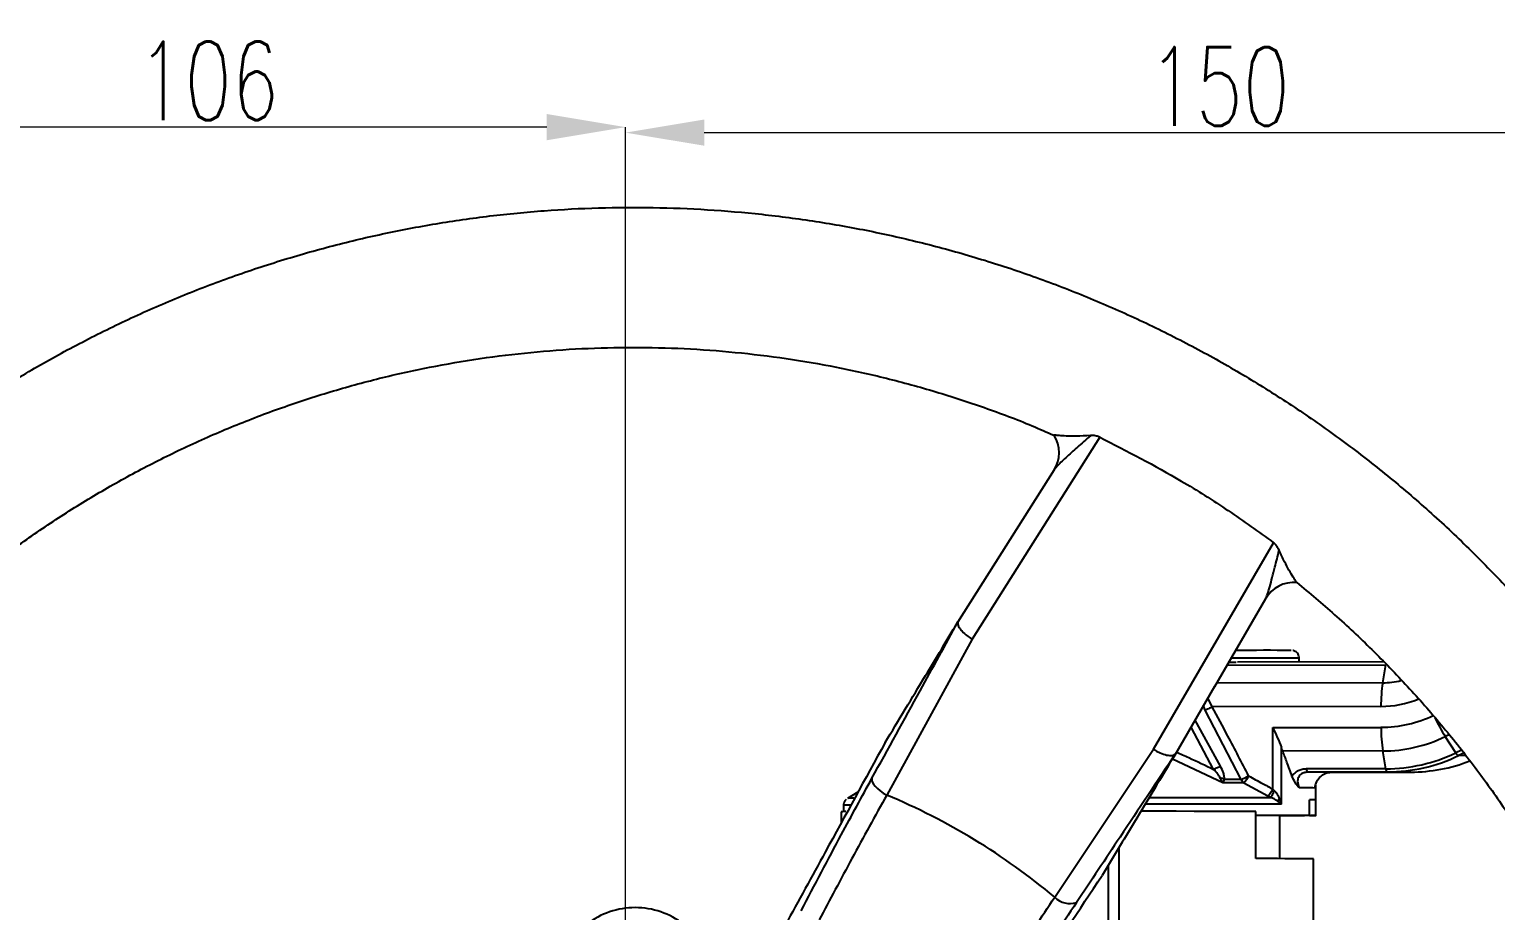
# Model space of a CAD drawing. Header units: millimetres. Extents: x 2320 to 4000, y 933 to 2121.
# Drawn here: x 2788.3 to 2974.6, y 1335.8 to 1447.9 of the extents above; entities that cross this region are included whole.
import ezdxf

# ---------------------------------------------------------------- set-up
doc = ezdxf.new("R2010")
doc.units = ezdxf.units.MM
doc.layers.add('标注', color=3, linetype='Continuous', lineweight=13)
doc.styles.add('SLDTEXTSTYLE1', font='txt.shx', dxfattribs={"width": 0.7, "bigfont": 'gbcbig.shx'})
doc.dimstyles.new('SLDDIMSTYLE12$0', dxfattribs={"dimtxt": 12, "dimasz": 10, "dimexe": 0, "dimexo": 0.0625, "dimgap": 0.875, "dimtad": 1, "dimdec": 1, "dimlfac": 1.8, "dimrnd": 1e-09, "dimzin": 12, "dimdsep": 46, "dimtxsty": 'SLDTEXTSTYLE1', "dimcen": 0.09, "dimdle": 8.16, "dimclrd": 3, "dimclre": 3, "dimadec": 0, "dimazin": 3, "dimtfac": 1, "dimtdec": 1, "dimtofl": 0, "dimtmove": 0, "dimatfit": 3, "dimfxl": 0, "dimfrac": 2, "dimtolj": 1, "dimlwd": 5, "dimlwe": 5, "dimarcsym": 0})

# ---------------------------------------------------------------- blocks, each defined once
blk = doc.blocks.new('*D60')
at = {"layer": 'Defpoints', "color": 0, "transparency": 16777216}
for p in [(2758.03, 1435.43), (2758.03, 1299.72), (2864.06, 1275.01)]:
    blk.add_point(p, dxfattribs=at)
at = {"layer": '标注', "color": 3, "linetype": 'Continuous', "lineweight": 5, "transparency": 16777216}
for p, q in [((2758.03, 1299.79), (2758.03, 1435.43)), ((2854.06, 1435.43), (2768.03, 1435.43))]:
    blk.add_line(p, q, dxfattribs=at)
at = {"layer": '标注', "color": 3, "lineweight": 5, "transparency": 16777216}
blk.add_line((2864.06, 1275.08), (2864.06, 1435.43), dxfattribs=at)
at = {"layer": '标注', "color": 3, "transparency": 16777216}
for points in [[(2768.03, 1437.1), (2768.03, 1433.76), (2758.03, 1435.43)], [(2854.06, 1437.1), (2854.06, 1433.76), (2864.06, 1435.43)]]:
    blk.add_solid(points, dxfattribs=at)
at = {"layer": '标注', "color": 0, "transparency": 16777216, "insert": (2811.04, 1441.31), "char_height": 10, "attachment_point": 5, "style": 'SLDTEXTSTYLE1'}
blk.add_mtext('\\A1;106', dxfattribs=at)
blk = doc.blocks.new('*D62')
at = {"layer": 'Defpoints', "color": 0, "transparency": 16777216}
for p in [(3014.93, 1434.73), (3014.93, 1346.51), (2864.06, 1276.42)]:
    blk.add_point(p, dxfattribs=at)
at = {"layer": '标注', "color": 3, "lineweight": 5, "transparency": 16777216}
blk.add_line((2864.06, 1276.48), (2864.06, 1434.73), dxfattribs=at)
at = {"layer": '标注', "color": 3, "linetype": 'Continuous', "lineweight": 5, "transparency": 16777216}
for p, q in [((2874.06, 1434.73), (3004.93, 1434.73)), ((3014.93, 1346.58), (3014.93, 1434.73))]:
    blk.add_line(p, q, dxfattribs=at)
at = {"layer": '标注', "color": 3, "transparency": 16777216}
for points in [[(2874.06, 1436.4), (2874.06, 1433.07), (2864.06, 1434.73)], [(3004.93, 1436.4), (3004.93, 1433.07), (3014.93, 1434.73)]]:
    blk.add_solid(points, dxfattribs=at)
at = {"layer": '标注', "color": 0, "transparency": 16777216, "insert": (2939.49, 1440.61), "char_height": 10, "attachment_point": 5, "style": 'SLDTEXTSTYLE1'}
blk.add_mtext('\\A1;150', dxfattribs=at)
blk = doc.blocks.new('*D53')
at = {"layer": 'Defpoints', "color": 0, "transparency": 16777216}
for p in [(3132.94, 1387.7), (2864.63, 1273.6), (3159.92, 1273.6)]:
    blk.add_point(p, dxfattribs=at)
at = {"layer": '标注', "color": 3, "lineweight": 5, "transparency": 16777216}
blk.add_line((3133, 1387.7), (3159.92, 1387.7), dxfattribs=at)
at = {"layer": '标注', "color": 3, "linetype": 'Continuous', "lineweight": 5, "transparency": 16777216}
for p, q in [((3159.92, 1377.7), (3159.92, 1283.6)), ((2864.69, 1273.6), (3159.92, 1273.6))]:
    blk.add_line(p, q, dxfattribs=at)
at = {"layer": '标注', "color": 3, "transparency": 16777216}
for points in [[(3158.26, 1377.7), (3161.59, 1377.7), (3159.92, 1387.7)], [(3158.26, 1283.6), (3161.59, 1283.6), (3159.92, 1273.6)]]:
    blk.add_solid(points, dxfattribs=at)
at = {"layer": '标注', "color": 0, "transparency": 16777216, "insert": (3154.05, 1330.65), "char_height": 10, "attachment_point": 5, "rotation": 90, "style": 'SLDTEXTSTYLE1'}
blk.add_mtext('\\A1;115', dxfattribs=at)

msp = doc.modelspace()

# ---------------------------------------------------------------- linework, layer by layer
at = {"color": 7, "linetype": 'Continuous', "lineweight": 25}
for p, q in [((2924.313, 1396.02), (2908.116, 1370.337)), ((2918.509, 1391.858), (2906.245, 1372.458)), ((2931.122, 1356.349), (2946.387, 1382.599)), ((2938.915, 1364.331), (2945.389, 1375.492)), ((2908.116, 1370.337), (2897.242, 1350.509)), ((2940.698, 1367.407), (2941.661, 1367.409)), ((2960.382, 1367.449), (2941.831, 1367.409)), ((2949.643, 1367.426), (2949.642, 1367.911)), ((2940.468, 1367.008), (2960.643, 1367.051)), ((2960.259, 1364.787), (2960.643, 1367.051)), ((2938.904, 1364.314), (2933.834, 1355.573)), ((2960.259, 1364.787), (2939.152, 1364.742)), ((2937.718, 1361.31), (2937.49, 1361.876)), ((2938.612, 1361.743), (2938.06, 1362.858)), ((2960.036, 1361.789), (2938.612, 1361.743)), ((2939.653, 1354.171), (2936.415, 1360.024)), ((2942.284, 1352.507), (2937.718, 1361.31)), ((2938.781, 1353.773), (2935.917, 1359.164)), ((2946.298, 1359.092), (2960.041, 1359.122)), ((2946.312, 1351.264), (2946.298, 1359.092)), ((2968.701, 1358.177), (2968.209, 1357.941)), ((2918.584, 1337.532), (2931.122, 1356.349)), ((2947.398, 1349.35), (2947.386, 1356.56)), ((2969.531, 1355.885), (2968.209, 1357.941)), ((2970.249, 1356.23), (2969.531, 1355.885)), ((2939.954, 1352.075), (2933.538, 1355.082)), ((2960.274, 1356.121), (2947.554, 1356.093)), ((2960.665, 1353.852), (2960.274, 1356.121)), ((2970.555, 1355.847), (2969.879, 1355.522)), ((2970.818, 1355.516), (2969.879, 1355.522)), ((2950.347, 1353.38), (2950.739, 1353.46)), ((2960.665, 1353.852), (2950.589, 1353.83)), ((2960.849, 1353.45), (2950.772, 1353.429)), ((2953.736, 1353.41), (2963.813, 1353.432)), ((2963.813, 1353.432), (2960.849, 1353.45)), ((2893.589, 1350.866), (2892.252, 1350.092)), ((2939.954, 1352.075), (2939.803, 1352.27)), ((2939.954, 1352.075), (2940.023, 1352.21)), ((2942.604, 1352.074), (2945.676, 1350.399)), ((2946.489, 1351.081), (2946.312, 1351.264)), ((2951.752, 1349.905), (2951.749, 1351.758)), ((2891.754, 1349.225), (2891.755, 1348.4)), ((2946.027, 1350.215), (2945.676, 1350.399)), ((2947.398, 1349.35), (2946.936, 1349.726)), ((2947.398, 1349.35), (2947.128, 1350.102)), ((2950.966, 1347.917), (2950.962, 1349.916)), ((2951.756, 1347.905), (2951.752, 1349.905)), ((2891.479, 1348.393), (2891.479, 1347.009)), ((2944.132, 1342.429), (2944.132, 1348.429)), ((2947.186, 1342.421), (2947.176, 1347.907)), ((2926.753, 1343.818), (2926.753, 1328.448)), ((2925.41, 1331.81), (2925.41, 1341.588)), ((2951.479, 1322.965), (2951.479, 1342.392))]:
    msp.add_line(p, q, dxfattribs=at)
at = {"color": 7, "linetype": 'Continuous', "lineweight": 25, "flags": 128}
for points in [[(2895.372, 1352.651), (2895.345, 1352.439), (2895.405, 1352.191), (2895.548, 1351.916), (2895.77, 1351.624), (2896.063, 1351.326), (2896.415, 1351.034), (2896.813, 1350.758), (2897.242, 1350.509)], [(2960.849, 1353.45), (2960.822, 1353.457), (2960.796, 1353.477), (2960.771, 1353.511), (2960.746, 1353.557), (2960.723, 1353.614), (2960.702, 1353.684), (2960.683, 1353.763), (2960.665, 1353.852)], [(2947.398, 1349.349), (2945.558, 1349.351), (2943.437, 1349.352), (2941.06, 1349.353), (2938.455, 1349.352), (2935.653, 1349.35), (2932.687, 1349.348), (2930.128, 1349.345)], [(2930.655, 1350.21), (2933.592, 1350.213), (2936.504, 1350.216), (2939.236, 1350.217), (2941.754, 1350.217), (2944.027, 1350.217), (2946.027, 1350.215)], [(2944.132, 1348.429), (2942.383, 1348.433), (2940.483, 1348.436), (2938.447, 1348.439), (2936.288, 1348.441), (2934.023, 1348.444), (2931.667, 1348.445), (2929.585, 1348.447)], [(2950.966, 1347.917), (2951.534, 1347.911), (2951.753, 1347.906), (2951.621, 1347.899), (2951.138, 1347.893), (2950.311, 1347.885), (2949.149, 1347.877), (2947.666, 1347.869), (2947.176, 1347.867)]]:
    msp.add_lwpolyline(points, dxfattribs=at)
at = {"color": 7, "linetype": 'Continuous', "lineweight": 25}
for centre, radius, start, end in [((2914.983, 1394.053), 4.155, 326.9341, 32.56919), ((2948.97, 1373.388), 4.155, 84.81343, 150.46576), ((2945.756, 182.75), 1185.167, 89.812113, 90.231997), ((2945.46, 239.907), 1129.006, 89.838616, 90.197945), ((2978.317, 1361.937), 18.282, 171.03193, 180.46614), ((2960.236, 1374.915), 10.127, 270.12823, 283.35037), ((2960.005, 1374.787), 12.999, 270.13764, 291.5172), ((2960, 1374.681), 15.558, 270.15002, 295.69118), ((2986.554, 1369.566), 21.717, 205.10571, 212.36241), ((2978.39, 1359.038), 18.349, 179.73661, 189.14742), ((2960.226, 1374.537), 18.416, 270.15002, 295.69118), ((2960.612, 1374.427), 20.575, 270.14993, 295.69121), ((2960.794, 1374.407), 20.956, 270.15002, 295.69118), ((2963.761, 1374.366), 20.934, 270.14311, 291.15665), ((2970.227, 1356.202), 0.764, 204.49827, 242.89037), ((2939.511, 1351.199), 1.462, 63.48508, 86.10856), ((2939.47, -2520.822), 3873.329, 89.958374, 89.989747), ((2940.04, 1358.639), 6.53, 290.10201, 299.21845), ((2943.174, 1352.83), 0.946, 199.94025, 232.96948), ((2940.908, 1353.953), 2.532, 312.07752, 336.40634), ((2951.196, 1186.398), 167.031, 89.1287, 90.14557), ((2939.626, 1351.188), 1.096, 68.77927, 80.71753), ((2939.653, -2759.367), 4111.442, 89.958872, 89.99581), ((2949.554, 1179.341), 172.081, 89.30334, 89.9709), ((2892.702, 1319.586), 29.654, 90.13397, 91.83295), ((2893.2, 1319.32), 30.786, 90.22055, 91.76488), ((2865.089, 1273.592), 83.367, 50.08313, 67.31409), ((2948.069, 1349.383), 1.184, 142.60755, 163.15678), ((2951.077, 1330.713), 19.204, 87.98448, 90.34292), ((2892.035, 1334.566), 13.838, 89.85515, 92.30299), ((2944.724, -130.149), 1478.079, 89.758067, 90.02295), ((2944.87, 759.075), 583.355, 89.350821, 90.072416), ((2920.531, 1339.461), 2.74, 224.7263, 287.60812)]:
    msp.add_arc(centre, radius, start, end, dxfattribs=at)
for points, knots in [([(3016.601, 1270.179), (3016.62, 1271.43), (3016.674, 1274.987), (3016.518, 1280.852), (3016.033, 1287.757), (3015.23, 1294.633), (3014.115, 1301.465), (3012.689, 1308.239), (3010.956, 1314.941), (3008.918, 1321.557), (3006.581, 1328.073), (3003.949, 1334.476), (3001.027, 1340.752), (2997.822, 1346.887), (2994.34, 1352.871), (2990.589, 1358.689), (2986.577, 1364.33), (2982.311, 1369.782), (2977.801, 1375.033), (2973.055, 1380.074), (2968.085, 1384.892), (2962.9, 1389.479), (2957.511, 1393.824), (2951.93, 1397.919), (2946.167, 1401.755), (2940.235, 1405.324), (2934.147, 1408.618), (2927.915, 1411.632), (2921.551, 1414.357), (2915.07, 1416.79), (2908.485, 1418.924), (2901.809, 1420.755), (2895.056, 1422.28), (2888.241, 1423.495), (2881.378, 1424.398), (2874.48, 1424.987), (2867.563, 1425.26), (2860.641, 1425.218), (2853.728, 1424.86), (2846.838, 1424.186), (2839.986, 1423.199), (2833.186, 1421.9), (2826.453, 1420.292), (2819.8, 1418.379), (2813.242, 1416.164), (2806.791, 1413.652), (2800.462, 1410.848), (2794.267, 1407.758), (2788.219, 1404.389), (2782.332, 1400.748), (2776.617, 1396.841), (2771.086, 1392.678), (2765.751, 1388.267), (2760.623, 1383.617), (2755.712, 1378.737), (2751.029, 1373.639), (2746.584, 1368.333), (2742.385, 1362.829), (2738.442, 1357.139), (2734.763, 1351.275), (2731.355, 1345.249), (2728.225, 1339.074), (2725.381, 1332.763), (2722.828, 1326.329), (2720.571, 1319.784), (2718.614, 1313.144), (2716.963, 1306.421), (2715.621, 1299.63), (2714.59, 1292.784), (2713.872, 1285.899), (2713.469, 1278.988), (2713.382, 1272.066), (2713.611, 1265.147), (2714.155, 1258.246), (2715.014, 1251.377), (2716.186, 1244.554), (2717.667, 1237.792), (2719.455, 1231.105), (2721.547, 1224.506), (2723.938, 1218.009), (2726.623, 1211.628), (2729.596, 1205.377), (2732.851, 1199.267), (2736.382, 1193.313), (2740.181, 1187.526), (2744.24, 1181.918), (2748.55, 1176.501), (2753.103, 1171.287), (2757.89, 1166.286), (2762.9, 1161.508), (2768.122, 1156.964), (2773.546, 1152.663), (2779.161, 1148.615), (2784.955, 1144.826), (2790.916, 1141.306), (2797.031, 1138.062), (2803.288, 1135.1), (2809.674, 1132.427), (2816.175, 1130.047), (2822.777, 1127.967), (2829.468, 1126.191), (2836.233, 1124.722), (2843.058, 1123.562), (2849.928, 1122.716), (2856.83, 1122.184), (2863.75, 1121.967), (2870.671, 1122.067), (2877.582, 1122.482), (2884.465, 1123.212), (2891.309, 1124.256), (2898.098, 1125.61), (2904.818, 1127.273), (2911.454, 1129.241), (2917.995, 1131.51), (2924.425, 1134.075), (2930.731, 1136.931), (2936.9, 1140.071), (2942.919, 1143.49), (2948.777, 1147.18), (2954.459, 1151.133), (2959.956, 1155.341), (2965.255, 1159.796), (2970.344, 1164.488), (2975.215, 1169.408), (2979.856, 1174.544), (2984.257, 1179.887), (2988.411, 1185.426), (2992.307, 1191.148), (2995.938, 1197.042), (2999.296, 1203.095), (3002.375, 1209.296), (3005.167, 1215.63), (3007.668, 1222.085), (3009.871, 1228.648), (3011.772, 1235.304), (3013.368, 1242.04), (3014.655, 1248.842), (3015.63, 1255.696), (3016.278, 1262.466), (3016.529, 1267.3), (3016.592, 1269.832), (3016.601, 1270.179)], [0, 0, 0, 0, 0.00394, 0.0112049, 0.0184702, 0.0257355, 0.0330008, 0.0402662, 0.0475315, 0.0547968, 0.0620622, 0.0693275, 0.0765928, 0.0838581, 0.0911235, 0.0983888, 0.1056541, 0.1129194, 0.1201848, 0.1274501, 0.1347154, 0.1419807, 0.1492461, 0.1565114, 0.1637767, 0.171042, 0.1783074, 0.1855727, 0.192838, 0.2001033, 0.2073687, 0.214634, 0.2218993, 0.2291646, 0.2364299, 0.2436953, 0.2509606, 0.2582259, 0.2654913, 0.2727566, 0.2800219, 0.2872872, 0.2945526, 0.3018179, 0.3090832, 0.3163485, 0.3236139, 0.3308792, 0.3381445, 0.3454098, 0.3526752, 0.3599405, 0.3672058, 0.3744712, 0.3817365, 0.3890018, 0.3962671, 0.4035325, 0.4107978, 0.4180631, 0.4253284, 0.4325938, 0.4398591, 0.4471244, 0.4543898, 0.4616551, 0.4689204, 0.4761857, 0.4834511, 0.4907164, 0.4979817, 0.5052471, 0.5125124, 0.5197777, 0.527043, 0.5343084, 0.5415737, 0.548839, 0.5561043, 0.5633697, 0.570635, 0.5779003, 0.5851657, 0.592431, 0.5996963, 0.6069616, 0.614227, 0.6214923, 0.6287576, 0.6360229, 0.6432883, 0.6505536, 0.6578189, 0.6650842, 0.6723496, 0.6796149, 0.6868802, 0.6941455, 0.7014109, 0.7086762, 0.7159415, 0.7232068, 0.7304721, 0.7377375, 0.7450028, 0.7522681, 0.7595334, 0.7667988, 0.7740641, 0.7813294, 0.7885948, 0.7958601, 0.8031254, 0.8103907, 0.8176561, 0.8249214, 0.8321867, 0.839452, 0.8467174, 0.8539827, 0.861248, 0.8685133, 0.8757787, 0.883044, 0.8903093, 0.8975747, 0.90484, 0.9121053, 0.9193706, 0.926636, 0.9339013, 0.9411666, 0.948432, 0.9556973, 0.9629626, 0.9702279, 0.9774933, 0.9847586, 0.9920239, 0.9989071, 1, 1, 1, 1]), ([(2732.906, 1294.691), (2732.927, 1294.84), (2733.24, 1297.136), (2734.139, 1301.535), (2735.622, 1307.865), (2737.446, 1314.109), (2739.561, 1320.259), (2741.975, 1326.298), (2744.679, 1332.213), (2747.667, 1337.99), (2750.932, 1343.615), (2754.466, 1349.074), (2758.262, 1354.356), (2762.309, 1359.447), (2766.599, 1364.335), (2771.121, 1369.009), (2775.865, 1373.458), (2780.82, 1377.672), (2785.973, 1381.639), (2791.313, 1385.352), (2796.827, 1388.801), (2802.502, 1391.978), (2808.325, 1394.876), (2814.282, 1397.487), (2820.358, 1399.806), (2826.54, 1401.827), (2832.812, 1403.546), (2839.161, 1404.957), (2845.571, 1406.059), (2852.027, 1406.848), (2858.513, 1407.323), (2865.015, 1407.482), (2871.517, 1407.324), (2878.003, 1406.852), (2884.459, 1406.065), (2890.87, 1404.965), (2897.218, 1403.554), (2903.493, 1401.841), (2909.67, 1399.809), (2914.67, 1397.948), (2917.56, 1396.659), (2918.47, 1396.253)], [0, 0, 0, 0, 0.0018477, 0.0284935, 0.0551393, 0.0817852, 0.108431, 0.1350768, 0.1617227, 0.1883685, 0.2150143, 0.2416602, 0.268306, 0.2949518, 0.3215976, 0.3482435, 0.3748893, 0.4015351, 0.428181, 0.4548268, 0.4814726, 0.5081185, 0.5347643, 0.5614101, 0.588056, 0.6147018, 0.6413476, 0.6679935, 0.6946393, 0.7212852, 0.747931, 0.7745768, 0.8012227, 0.8278685, 0.8545144, 0.8811602, 0.9078061, 0.9344519, 0.9610978, 0.9877436, 1, 1, 1, 1]), ([(2923.117, 1396.196), (2922.558, 1395.7), (2921.463, 1394.729), (2920.025, 1393.425), (2918.934, 1392.414), (2918.588, 1391.951), (2918.465, 1391.786)], [0, 0, 0, 0, 0.3035386, 0.5944179, 0.8555763, 1, 1, 1, 1]), ([(2923.128, 1396.206), (2922.518, 1396.178), (2921.136, 1396.115), (2919.62, 1396.165), (2918.755, 1396.249), (2918.493, 1396.29), (2918.486, 1396.29), (2918.485, 1396.29)], [0, 0, 0, 0, 0.2975459, 0.6742449, 0.8385185, 0.958082, 1, 1, 1, 1]), ([(2924.313, 1396.02), (2924.174, 1396.074), (2923.836, 1396.203), (2923.419, 1396.22), (2923.167, 1396.207), (2923.095, 1396.204)], [0, 0, 0, 0, 0.3339022, 0.8087416, 1, 1, 1, 1]), ([(2924.313, 1396.021), (2927.799, 1394.223), (2933.373, 1391.35), (2940.666, 1386.733), (2944.479, 1383.978), (2946.387, 1382.599)], [0, 0, 0, 0, 0.45458064, 0.72692318, 1, 1, 1, 1]), ([(2947.09, 1381.651), (2947.013, 1381.807), (2946.877, 1382.082), (2946.619, 1382.411), (2946.444, 1382.553), (2946.387, 1382.599)], [0, 0, 0, 0, 0.4689801, 0.8284703, 1, 1, 1, 1]), ([(2945.355, 1375.436), (2945.443, 1375.621), (2945.634, 1376.025), (2946.024, 1377.378), (2946.511, 1379.26), (2946.92, 1380.905), (2947.102, 1381.638)], [0, 0, 0, 0, 0.143983, 0.3135436, 0.6943381, 1, 1, 1, 1]), ([(2949.346, 1377.525), (2949.325, 1377.552), (2949.271, 1377.621), (2948.707, 1378.452), (2947.93, 1379.841), (2947.331, 1381.133), (2947.1, 1381.63)], [0, 0, 0, 0, 0.1174282, 0.3105668, 0.7346729, 1, 1, 1, 1]), ([(2949.344, 1377.52), (2950.957, 1376.177), (2954.234, 1373.448), (2958.917, 1369.033), (2963.444, 1364.365), (2967.734, 1359.476), (2971.783, 1354.387), (2975.58, 1349.106), (2979.116, 1343.648), (2982.383, 1338.024), (2985.372, 1332.248), (2988.078, 1326.334), (2990.493, 1320.295), (2992.612, 1314.146), (2994.429, 1307.901), (2995.942, 1301.576), (2997.145, 1295.184), (2998.037, 1288.742), (2998.61, 1282.264), (2998.869, 1276.205), (2998.825, 1272.31), (2998.806, 1270.583)], [0, 0, 0, 0, 0.05157585, 0.10486723, 0.15815862, 0.21145, 0.26474139, 0.31803277, 0.37132415, 0.42461553, 0.47790691, 0.53119829, 0.58448966, 0.63778104, 0.69107241, 0.74436378, 0.79765515, 0.85094651, 0.90423788, 0.95752924, 1, 1, 1, 1]), ([(2895.372, 1352.651), (2897.412, 1356.361), (2901.056, 1362.987), (2904.697, 1369.612), (2906.299, 1372.526)], [0, 0, 0, 0, 0.56, 1, 1, 1, 1]), ([(2897.042, 1357.182), (2898.753, 1360.021), (2901.807, 1365.092), (2904.855, 1370.152), (2906.196, 1372.379)], [0, 0, 0, 0, 0.5600021, 1, 1, 1, 1]), ([(2906.299, 1372.526), (2906.301, 1372.531), (2906.303, 1372.539), (2906.301, 1372.542), (2906.273, 1372.506), (2906.229, 1372.433), (2906.196, 1372.379)], [0, 0, 0, 0, 0.0824935, 0.1705882, 0.3803725, 1, 1, 1, 1]), ([(2906.299, 1372.526), (2906.283, 1372.389), (2906.259, 1372.177), (2906.445, 1371.802), (2906.733, 1371.398), (2907.213, 1370.935), (2907.719, 1370.576), (2908.001, 1370.404), (2908.087, 1370.354), (2908.116, 1370.337)], [0, 0, 0, 0, 0.2389974, 0.3678339, 0.4996781, 0.7489725, 0.9246802, 0.9739406, 1, 1, 1, 1]), ([(2949.626, 1367.912), (2949.628, 1367.984), (2949.632, 1368.165), (2949.517, 1368.418), (2949.349, 1368.631), (2949.167, 1368.768), (2949.001, 1368.847), (2948.889, 1368.881), (2948.842, 1368.889), (2948.84, 1368.889)], [0, 0, 0, 0, 0.15752973, 0.39489055, 0.58813311, 0.75150715, 0.88752589, 0.99476503, 1, 1, 1, 1]), ([(2938.612, 1361.743), (2938.532, 1361.698), (2938.369, 1361.608), (2938.121, 1361.483), (2937.893, 1361.377), (2937.776, 1361.332), (2937.718, 1361.31)], [0, 0, 0, 0, 0.2471244, 0.5027753, 0.7569558, 1, 1, 1, 1]), ([(2943.228, 1352.94), (2942.352, 1354.635), (2940.832, 1357.58), (2939.273, 1360.503), (2938.612, 1361.743)], [0, 0, 0, 0, 0.5757941, 1, 1, 1, 1]), ([(2946.298, 1359.092), (2946.493, 1358.673), (2946.891, 1357.811), (2947.218, 1356.984), (2947.386, 1356.56)], [0, 0, 0, 0, 0.4867384, 1, 1, 1, 1]), ([(2897.042, 1357.182), (2894.505, 1352.541), (2890.279, 1344.812), (2886.045, 1337.077), (2884.353, 1333.986)], [0, 0, 0, 0, 0.60041569, 1, 1, 1, 1]), ([(2931.122, 1356.349), (2931.151, 1356.331), (2931.234, 1356.277), (2931.516, 1356.106), (2932.069, 1355.822), (2932.703, 1355.608), (2933.197, 1355.536), (2933.619, 1355.541), (2933.798, 1355.659), (2933.915, 1355.735)], [0, 0, 0, 0, 0.0260682, 0.0753319, 0.2510276, 0.500322, 0.6321635, 0.7609991, 1, 1, 1, 1]), ([(2947.554, 1356.093), (2947.521, 1356.178), (2947.462, 1356.329), (2947.409, 1356.489), (2947.386, 1356.56)], [0, 0, 0, 0, 0.5613069, 1, 1, 1, 1]), ([(2933.915, 1355.735), (2931.571, 1352.21), (2927.386, 1345.916), (2923.201, 1339.62), (2921.36, 1336.849)], [0, 0, 0, 0, 0.56, 1, 1, 1, 1]), ([(2933.834, 1355.573), (2932.118, 1352.725), (2929.054, 1347.638), (2925.983, 1342.54), (2924.632, 1340.296)], [0, 0, 0, 0, 0.5599981, 1, 1, 1, 1]), ([(2933.834, 1355.573), (2933.867, 1355.628), (2933.911, 1355.702), (2933.928, 1355.743), (2933.925, 1355.744), (2933.918, 1355.738), (2933.915, 1355.735)], [0, 0, 0, 0, 0.6196275, 0.8294119, 0.9175065, 1, 1, 1, 1]), ([(2934.059, 1355.961), (2934.582, 1355.736), (2936.175, 1355.049), (2937.734, 1354.285), (2938.781, 1353.773)], [0, 0, 0, 0, 0.3282419, 1, 1, 1, 1]), ([(2948.733, 1352.9), (2948.525, 1353.502), (2948.155, 1354.57), (2947.737, 1355.631), (2947.554, 1356.093)], [0, 0, 0, 0, 0.5638275, 1, 1, 1, 1]), ([(2886.389, 1335.811), (2887.241, 1337.447), (2888.938, 1340.705), (2891.301, 1345.151), (2893.452, 1349.146), (2894.73, 1351.48), (2895.372, 1352.651)], [0, 0, 0, 0, 0.2815396, 0.5608619, 0.7796518, 1, 1, 1, 1]), ([(2938.781, 1353.773), (2938.858, 1353.814), (2939.014, 1353.898), (2939.253, 1354.013), (2939.477, 1354.109), (2939.595, 1354.151), (2939.653, 1354.171)], [0, 0, 0, 0, 0.2454954, 0.5, 0.7545047, 1, 1, 1, 1]), ([(2939.61, 1352.658), (2939.573, 1352.738), (2939.489, 1352.919), (2939.212, 1353.299), (2938.954, 1353.582), (2938.781, 1353.773)], [0, 0, 0, 0, 0.2031095, 0.46477969, 1, 1, 1, 1]), ([(2939.61, 1352.658), (2939.64, 1352.582), (2939.697, 1352.44), (2939.769, 1352.324), (2939.803, 1352.27)], [0, 0, 0, 0, 0.5364801, 1, 1, 1, 1]), ([(2940.164, 1352.508), (2940.16, 1352.63), (2940.152, 1352.892), (2939.993, 1353.462), (2939.787, 1353.891), (2939.653, 1354.171)], [0, 0, 0, 0, 0.2320046, 0.4979825, 1, 1, 1, 1]), ([(2940.023, 1352.21), (2940.047, 1352.26), (2940.09, 1352.347), (2940.142, 1352.461), (2940.164, 1352.508)], [0, 0, 0, 0, 0.5830316, 1, 1, 1, 1]), ([(2943.228, 1352.94), (2943.809, 1352.626), (2944.838, 1352.071), (2945.865, 1351.509), (2946.312, 1351.264)], [0, 0, 0, 0, 0.5642907, 1, 1, 1, 1]), ([(2950.589, 1353.83), (2950.396, 1353.818), (2950.013, 1353.795), (2949.496, 1353.609), (2949.044, 1353.317), (2948.84, 1353.043), (2948.733, 1352.9)], [0, 0, 0, 0, 0.2428985, 0.4817256, 0.7308225, 1, 1, 1, 1]), ([(2949.642, 1351.422), (2949.47, 1351.62), (2949.152, 1351.987), (2948.865, 1352.613), (2948.733, 1352.9)], [0, 0, 0, 0, 0.5406043, 1, 1, 1, 1]), ([(2950.353, 1353.377), (2950.266, 1353.353), (2950.064, 1353.3), (2949.814, 1353.135), (2949.522, 1352.804), (2949.381, 1352.204), (2949.548, 1351.703), (2949.642, 1351.422)], [0, 0, 0, 0, 0.0864823, 0.1997812, 0.3213234, 0.6199226, 1, 1, 1, 1]), ([(2950.772, 1353.429), (2950.646, 1353.427), (2950.498, 1353.425), (2950.372, 1353.383), (2950.353, 1353.377)], [0, 0, 0, 0, 0.8505102, 1, 1, 1, 1]), ([(2950.719, 1353.457), (2950.702, 1353.479), (2950.669, 1353.525), (2950.624, 1353.654), (2950.6, 1353.771), (2950.589, 1353.83)], [0, 0, 0, 0, 0.3311096, 0.6655548, 1, 1, 1, 1]), ([(2950.772, 1353.429), (2950.754, 1353.429), (2950.736, 1353.43), (2950.719, 1353.456), (2950.719, 1353.457)], [0, 0, 0, 0, 0.99012509, 1, 1, 1, 1]), ([(2951.647, 1351.409), (2951.701, 1351.689), (2951.797, 1352.189), (2952.234, 1352.785), (2952.677, 1353.119), (2953.017, 1353.286), (2953.38, 1353.391), (2953.616, 1353.403), (2953.736, 1353.41)], [0, 0, 0, 0, 0.3361377, 0.600486, 0.7079626, 0.8081701, 0.9019917, 1, 1, 1, 1]), ([(2946.312, 1351.264), (2946.258, 1351.166), (2946.147, 1350.962), (2945.965, 1350.691), (2945.795, 1350.484), (2945.715, 1350.426), (2945.676, 1350.399)], [0, 0, 0, 0, 0.2423334, 0.4999392, 0.757578, 1, 1, 1, 1]), ([(2946.489, 1351.081), (2946.442, 1350.986), (2946.345, 1350.79), (2946.208, 1350.527), (2946.093, 1350.317), (2946.048, 1350.249), (2946.027, 1350.215)], [0, 0, 0, 0, 0.2432266, 0.5000017, 0.7567759, 1, 1, 1, 1]), ([(2947.128, 1350.102), (2947.022, 1350.321), (2946.852, 1350.671), (2946.587, 1350.97), (2946.489, 1351.081)], [0, 0, 0, 0, 0.6290875, 1, 1, 1, 1]), ([(2897.242, 1350.509), (2896.506, 1349.18), (2895.061, 1346.57), (2892.864, 1342.525), (2890.733, 1338.554), (2889.343, 1335.922), (2888.661, 1334.633)], [0, 0, 0, 0, 0.2645653, 0.51943, 0.7645791, 1, 1, 1, 1]), ([(2892.078, 1349.951), (2892.019, 1349.892), (2891.877, 1349.75), (2891.764, 1349.487), (2891.768, 1349.298), (2891.769, 1349.225)], [0, 0, 0, 0, 0.3090519, 0.7353202, 1, 1, 1, 1]), ([(2946.936, 1349.726), (2946.787, 1349.826), (2946.524, 1350.001), (2946.177, 1350.151), (2946.027, 1350.215)], [0, 0, 0, 0, 0.5684211, 1, 1, 1, 1]), ([(2910.122, 1318.583), (2912.029, 1321.439), (2916.866, 1328.681), (2921.702, 1335.915), (2924.632, 1340.296)], [0, 0, 0, 0, 0.3942257, 1, 1, 1, 1]), ([(2908.461, 1322.594), (2909.292, 1323.792), (2910.988, 1326.238), (2913.529, 1329.96), (2916.102, 1333.776), (2917.746, 1336.265), (2918.584, 1337.532)], [0, 0, 0, 0, 0.2354218, 0.4805713, 0.7354356, 1, 1, 1, 1]), ([(2921.36, 1336.849), (2920.414, 1335.434), (2918.529, 1332.611), (2915.722, 1328.504), (2913.064, 1324.662), (2911.401, 1322.296), (2910.567, 1321.109)], [0, 0, 0, 0, 0.2800318, 0.5584059, 0.7786039, 1, 1, 1, 1])]:
    msp.add_open_spline(points, degree=3, knots=knots, dxfattribs=at)
msp.add_open_spline([(2875.001, 1328.618), (2874.63, 1329.665), (2873.889, 1331.759), (2871.556, 1334.224), (2868.617, 1335.834), (2865.297, 1336.387), (2861.977, 1335.833), (2859.037, 1334.224), (2856.705, 1331.759), (2855.964, 1329.665), (2855.593, 1328.618)], degree=3, dxfattribs=at)

# ---------------------------------------------------------------- dimensions: what is measured, and where the dimension line sits
at = {"layer": '标注'}
for base, p1, p2, text, picture, middle in [((2758.032, 1435.432), (2864.058, 1275.013), (2758.032, 1299.723), '106', '*D60', (2811.045, 1441.307)), ((3014.934, 1434.732), (2864.056, 1276.42), (3014.934, 1346.515), '150', '*D62', (2939.495, 1440.607))]:
    dim = msp.add_linear_dim(base=base, p1=p1, p2=p2, text=text, dimstyle='SLDDIMSTYLE12$0', override={"dimtxt": 10, "dimtdec": 3, "dimtzin": 0}, dxfattribs=at)
    dim.commit()
    dim.dimension.update_dxf_attribs({"geometry": picture, "text_midpoint": middle})
dim = msp.add_linear_dim(base=(3159.923, 1273.603), p1=(3132.938, 1387.702), p2=(2864.626, 1273.603), angle=90, text='115', dimstyle='SLDDIMSTYLE12$0', override={"dimtxt": 10, "dimtdec": 3, "dimtzin": 0}, dxfattribs=at)
dim.commit()
dim.dimension.update_dxf_attribs({"geometry": '*D53', "text_midpoint": (3154.048, 1330.653)})

doc.saveas('drawing.dxf')
